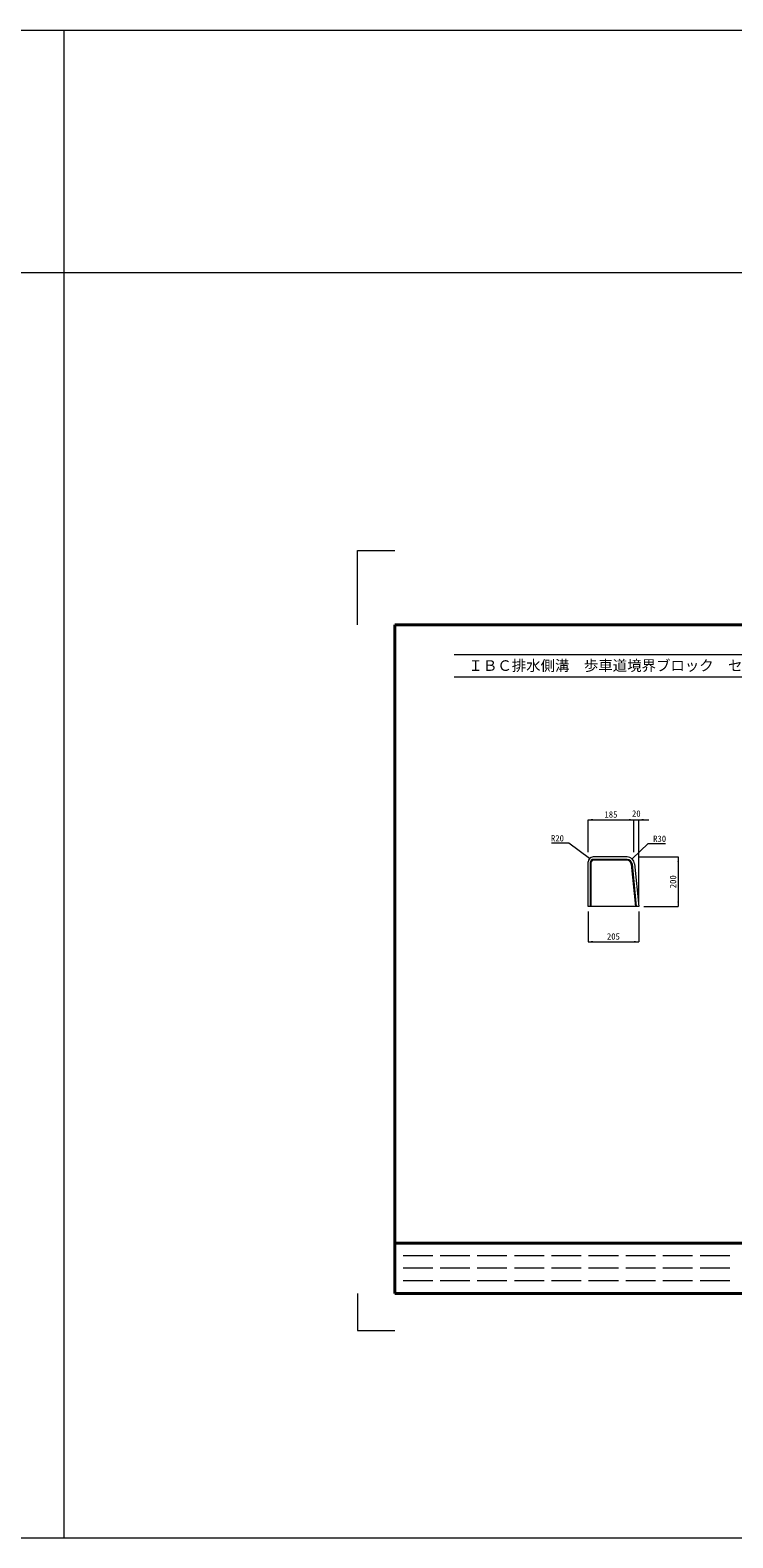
# Model space of a CAD drawing. Units: millimetres at full size. Extents: x 7544 to 21199, y -8549 to 6148.
# Drawn here: x 14235 to 17074, y 59 to 6148 of the extents above; entities that cross this region are included whole.
import ezdxf
from ezdxf.enums import TextEntityAlignment as Align

# ---------------------------------------------------------------- set-up
doc = ezdxf.new("R2010")
doc.units = ezdxf.units.MM
doc.header["$LTSCALE"] = 20
doc.linetypes.add('DASHED', pattern=[7.5, 6, -1.5])
for name, color, linetype, lineweight in [('Defpoints_3', 7, 'Continuous', 13), ('図枠', 7, 'Continuous', 5), ('寸法線', 7, 'Continuous', 9), ('引出線', 4, 'Continuous', 9), ('本体', 2, 'Continuous', 20)]:
    doc.layers.add(name, color=color, linetype=linetype, lineweight=lineweight)
doc.styles.add('ＭＳ ゴシック', font='')
doc.styles.get('ＭＳ ゴシック').set_extended_font_data('MS Gothic')

# ---------------------------------------------------------------- blocks, each defined once
blk = doc.blocks.new('filled_arrow')
at = {"color": 0, "linetype": 'Continuous', "lineweight": -2}
blk.add_solid([(7.5, 1.25), (0, 0), (7.5, -1.25)], dxfattribs=at)

msp = doc.modelspace()

# ---------------------------------------------------------------- linework, layer by layer
at = {"layer": 'Defpoints_3'}
for p, q in [((15558.02, 4046.75), (15708.02, 4046.75)), ((15558.02, 3746.75), (15558.02, 4046.75)), ((15558.02, 1046.75), (15558.02, 896.75)), ((15558.02, 896.75), (15708.02, 896.75))]:
    msp.add_line(p, q, dxfattribs=at)
at = {"layer": '図枠', "color": 1, "lineweight": 20}
for p, q in [((7544.46, 6147.66), (21199.2, 6147.66)), ((14371.83, 6147.66), (14371.83, 59.42)), ((7544.46, 5169.69), (14371.83, 5169.69)), ((14371.83, 5169.69), (21199.2, 5169.69)), ((7544.46, 59.42), (21199.2, 59.42))]:
    msp.add_line(p, q, dxfattribs=at)
at = {"layer": '図枠', "lineweight": 40}
for p, q in [((15708.02, 1046.75), (15708.02, 3746.75)), ((15708.02, 3746.75), (19863.02, 3746.75)), ((15708.02, 1249.25), (19863.02, 1249.25)), ((15708.02, 1046.75), (19863.02, 1046.75))]:
    msp.add_line(p, q, dxfattribs=at)
at = {"layer": '図枠', "lineweight": 13}
for p, q in [((15948.02, 3626.75), (19623.02, 3626.75)), ((15948.02, 3536.75), (19623.02, 3536.75))]:
    msp.add_line(p, q, dxfattribs=at)
at = {"layer": '図枠', "linetype": 'DASHED', "lineweight": 9}
for p, q in [((17061.77, 1198.62), (15741.77, 1198.62)), ((17061.77, 1148), (15741.77, 1148)), ((17061.77, 1097.37), (15741.77, 1097.37))]:
    msp.add_line(p, q, dxfattribs=at)
at = {"layer": '寸法線'}
for p, q in [((16489.29, 2959.49), (16674.29, 2959.49)), ((16489.29, 2828.79), (16489.29, 2959.49)), ((16634.29, 2959.49), (16734.29, 2959.49)), ((16674.29, 2828.79), (16674.29, 2959.49)), ((16674.29, 2828.79), (16674.29, 2959.49)), ((16694.29, 2628.79), (16694.29, 2959.49)), ((16694.29, 2808.79), (16853.59, 2808.79)), ((16853.59, 2808.79), (16853.59, 2608.79)), ((16489.29, 2588.79), (16489.29, 2466.84)), ((16694.29, 2588.79), (16694.29, 2466.84)), ((16714.29, 2608.79), (16853.59, 2608.79)), ((16489.29, 2466.84), (16694.29, 2466.84))]:
    msp.add_line(p, q, dxfattribs=at)
at = {"layer": '引出線'}
for points in [[(16495.15, 2802.93), (16411.91, 2864.74), (16342.29, 2864.74)], [(16667.27, 2801.03), (16732.43, 2862.85), (16802.04, 2862.85)]]:
    msp.add_lwpolyline(points, dxfattribs=at)
at = {"layer": '本体'}
for p, q in [((16647.14, 2808.79), (16509.29, 2808.79)), ((16489.29, 2608.79), (16489.29, 2788.79)), ((16676.99, 2781.77), (16694.29, 2608.79)), ((16694.29, 2608.79), (16489.29, 2608.79))]:
    msp.add_line(p, q, dxfattribs=at)
at = {"layer": '本体', "color": 4, "lineweight": 5}
for p, q in [((16499.29, 2608.79), (16499.29, 2788.79)), ((16502.29, 2608.79), (16502.29, 2788.79)), ((16647.14, 2798.79), (16509.18, 2798.79)), ((16647.14, 2795.79), (16509.18, 2795.79)), ((16664.06, 2780.48), (16681.23, 2608.79)), ((16667.04, 2780.78), (16684.24, 2608.79))]:
    msp.add_line(p, q, dxfattribs=at)
at = {"layer": '本体'}
for centre, radius, start, end in [((16509.29, 2788.79), 20, 90, 180), ((16647.14, 2778.79), 30, 5.71123, 90)]:
    msp.add_arc(centre, radius, start, end, dxfattribs=at)
at = {"layer": '本体', "color": 4, "lineweight": 5}
for centre, radius, start, end in [((16509.29, 2788.79), 10, 90, 180), ((16509.29, 2788.79), 7, 90, 180), ((16647.14, 2778.79), 20, 5.71123, 90), ((16647.14, 2778.79), 17, 5.71123, 90)]:
    msp.add_arc(centre, radius, start, end, dxfattribs=at)

# ---------------------------------------------------------------- block references
at = {"layer": '寸法線', "xscale": 2.67, "yscale": 2.67}
for p in [(16489.29, 2959.49), (16694.29, 2959.49), (16489.29, 2466.84)]:
    msp.add_blockref('filled_arrow', p, dxfattribs=at)
for p, rotation in [((16674.29, 2959.49), 180), ((16674.29, 2959.49), 180), ((16853.59, 2808.79), 270), ((16853.59, 2608.79), 90), ((16694.29, 2466.84), 180)]:
    msp.add_blockref('filled_arrow', p, dxfattribs=dict(at, rotation=rotation))
at = {"layer": '引出線', "xscale": 0.2, "yscale": 0.2}
for p, rotation in [((16495.15, 2802.93), 143.4), ((16667.27, 2801.03), 43.5)]:
    msp.add_blockref('filled_arrow', p, dxfattribs=dict(at, rotation=rotation))

# ---------------------------------------------------------------- texts
at = {"layer": '図枠', "style": 'ＭＳ ゴシック'}
msp.add_text('\u3000ＩＢＣ排水側溝\u3000歩車道境界ブロック\u3000セミフラットＡ\u3000斜左H=20（Ⅱ型対応）', height=42.72, dxfattribs=at).set_placement((15948.02, 3581.75), align=Align.MIDDLE_LEFT)
at = {"layer": '寸法線', "style": 'ＭＳ ゴシック'}
for s, p in [('185', (16581.79, 2980.49)), ('20', (16684.29, 2984.24)), ('205', (16591.79, 2487.84))]:
    msp.add_text(s, height=25.63, dxfattribs=at).set_placement(p, align=Align.MIDDLE_CENTER)
msp.add_text('200', height=25.63, rotation=90, dxfattribs=at).set_placement((16832.59, 2708.79), align=Align.MIDDLE_CENTER)
at = {"layer": '引出線', "style": 'ＭＳ ゴシック'}
msp.add_text('R20', height=25.63, dxfattribs=at).set_placement((16391.91, 2897.14), align=Align.TOP_RIGHT)
msp.add_text('R30', height=25.63, dxfattribs=at).set_placement((16752.43, 2895.25), align=Align.TOP_LEFT)

doc.saveas('drawing.dxf')
